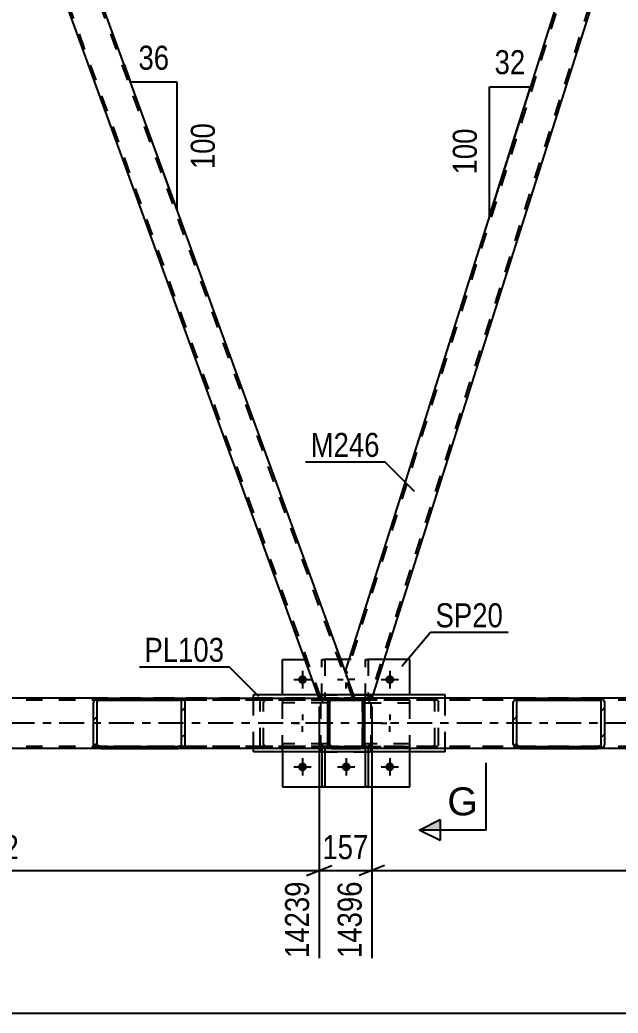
# Model space of a CAD drawing. Header units: millimetres. Extents: x -834 to 355, y -855 to -14.
# Drawn here: x -218.4 to -147.1, y -421.7 to -303.2 of the extents above; entities that cross this region are included whole.
import ezdxf

# ---------------------------------------------------------------- set-up
doc = ezdxf.new("R2010")
doc.units = ezdxf.units.MM
doc.linetypes.add('DXK_LINE_DOT2', pattern=[3.9198, 1.9599, -1.9599])
doc.linetypes.add('DXK_LINE_DOT3', pattern=[5.9187, 2.979, -0.9799, 0.9799, -0.9799])
doc.styles.add('Arial', font='ARIAL.TTF', dxfattribs={"height": 0.2})
doc.styles.add('Arial Narrow', font='ARIALN.TTF', dxfattribs={"height": 0.2})

# ---------------------------------------------------------------- blocks, each defined once
blk = doc.blocks.new('Part-570384938-35240 - 35208')
at = {"color": 7, "linetype": 'DXK_LINE_DOT2'}
for p, q in [((-221.8, -265.12), (-226.05, -265.12)), ((-226.05, -265.12), (-226.01, -265.12)), ((-224.89, -268.33), (-226.05, -265.12)), ((-182.49, -384.12), (-225.8, -265.12)), ((-178.74, -384.12), (-222.05, -265.12)), ((-221.65, -265.52), (-221.8, -265.12)), ((-178.48, -384.12), (-179.65, -380.92)), ((-182.74, -384.12), (-182.89, -383.72)), ((-182.74, -384.12), (-178.48, -384.12))]:
    blk.add_line(p, q, dxfattribs=at)
at = {"color": 2, "linetype": 'Continuous'}
for p, q in [((-179.65, -380.92), (-221.65, -265.52)), ((-182.89, -383.72), (-224.89, -268.33))]:
    blk.add_line(p, q, dxfattribs=at)
blk = doc.blocks.new('Part-570384938-35239 - 35208')
at = {"color": 7, "linetype": 'DXK_LINE_DOT2'}
for p, q in [((-142.68, -265.12), (-179.52, -381.29)), ((-142.93, -265.12), (-143.06, -265.52)), ((-140.92, -265.12), (-142.93, -265.12)), ((-142.93, -265.12), (-142.89, -265.12)), ((-140.77, -265.52), (-140.92, -265.12)), ((-139.89, -267.96), (-176.72, -384.12)), ((-139.75, -268.33), (-139.97, -267.73)), ((-178.48, -384.12), (-178.63, -383.72)), ((-176.34, -383.72), (-176.47, -384.12)), ((-176.47, -384.12), (-178.48, -384.12))]:
    blk.add_line(p, q, dxfattribs=at)
at = {"color": 2, "linetype": 'Continuous'}
for p, q in [((-143.06, -265.52), (-179.65, -380.92)), ((-140.02, -267.59), (-140.77, -265.52)), ((-139.75, -268.33), (-140.02, -267.59)), ((-139.75, -268.33), (-176.34, -383.72)), ((-178.63, -383.72), (-179.65, -380.92))]:
    blk.add_line(p, q, dxfattribs=at)
blk = doc.blocks.new('Part-570384938-35272 - 35208')
at = {"linetype": 'Continuous'}
h = blk.add_hatch(dxfattribs=at)
h.set_pattern_fill('', scale=0.7, style=0, pattern_type=0)
h.set_pattern_definition([(45, (-209.5473, -389.8246), (-1.57154, 1.57154), [])])
h.paths.add_polyline_path([(-209.61, -389.64), (-209.55, -389.82), (-209.36, -389.98), (-209.07, -390.08), (-208.74, -390.12), (-199.57, -390.12), (-199.23, -390.08), (-198.95, -389.98), (-198.76, -389.82), (-198.7, -389.64), (-198.7, -384.6), (-198.76, -384.42), (-198.95, -384.26), (-199.23, -384.16), (-199.57, -384.12), (-208.74, -384.12), (-209.07, -384.16), (-209.36, -384.26), (-209.55, -384.42), (-209.61, -384.6)])
h.paths.add_polyline_path([(-209.14, -384.51), (-209.05, -384.43), (-208.91, -384.38), (-208.74, -384.36), (-199.57, -384.36), (-199.4, -384.38), (-199.26, -384.43), (-199.17, -384.51), (-199.13, -384.6), (-199.13, -389.64), (-199.17, -389.73), (-199.26, -389.81), (-199.4, -389.86), (-199.57, -389.88), (-208.74, -389.88), (-208.91, -389.86), (-209.05, -389.81), (-209.14, -389.73), (-209.18, -389.64), (-209.18, -384.6)])
at = {"color": 2, "linetype": 'Continuous'}
for p, q in [((-209.55, -384.42), (-209.61, -384.6)), ((-209.61, -389.64), (-209.61, -384.6)), ((-209.18, -384.6), (-209.14, -384.51)), ((-209.18, -389.64), (-209.18, -384.6)), ((-208.74, -384.12), (-209.07, -384.16)), ((-208.91, -384.38), (-208.74, -384.36)), ((-208.74, -384.12), (-199.57, -384.12)), ((-208.74, -384.36), (-199.57, -384.36)), ((-199.57, -384.12), (-181.71, -384.12)), ((-199.23, -384.16), (-199.57, -384.12)), ((-199.57, -384.36), (-199.4, -384.38)), ((-199.17, -384.51), (-199.13, -384.6)), ((-199.13, -389.64), (-199.13, -384.6)), ((-198.7, -384.6), (-198.76, -384.42)), ((-198.7, -389.64), (-198.7, -384.6)), ((-181.71, -384.12), (-181.71, -384.16)), ((-181.71, -384.6), (-181.71, -384.16)), ((-209.61, -389.64), (-209.55, -389.82)), ((-209.14, -389.73), (-209.18, -389.64)), ((-199.13, -389.64), (-199.17, -389.73)), ((-198.76, -389.82), (-198.7, -389.64)), ((-181.71, -390.12), (-181.71, -389.64)), ((-209.07, -390.08), (-208.74, -390.12)), ((-208.74, -389.88), (-208.91, -389.86)), ((-208.74, -389.88), (-199.57, -389.88)), ((-208.74, -390.12), (-199.57, -390.12)), ((-199.4, -389.86), (-199.57, -389.88)), ((-199.57, -390.12), (-199.23, -390.08)), ((-181.71, -390.12), (-199.57, -390.12))]:
    blk.add_line(p, q, dxfattribs=at)
at = {"color": 7, "linetype": 'DXK_LINE_DOT2'}
for p, q in [((-208.74, -384.12), (-199.57, -384.12)), ((-181.71, -384.36), (-208.74, -384.36)), ((-189.78, -384.6), (-189.72, -384.42)), ((-189.78, -389.64), (-189.78, -384.6)), ((-189.31, -384.51), (-189.35, -384.6)), ((-189.35, -389.64), (-189.35, -384.6)), ((-189.25, -384.16), (-188.91, -384.12)), ((-188.91, -384.36), (-189.08, -384.38)), ((-181.71, -389.64), (-181.71, -384.6)), ((-189.72, -389.82), (-189.78, -389.64)), ((-189.35, -389.64), (-189.31, -389.73)), ((-181.71, -389.88), (-208.74, -389.88)), ((-199.57, -390.12), (-208.74, -390.12)), ((-188.91, -390.12), (-189.25, -390.08)), ((-189.08, -389.86), (-188.91, -389.88)), ((-181.71, -390.12), (-181.71, -389.88))]:
    blk.add_line(p, q, dxfattribs=at)
at = {"color": 2, "linetype": 'Continuous'}
for centre, radius, start, end in [((-208.94, -384.96), 0.817, 99.5182, 138.0638), ((-208.84, -384.78), 0.409, 99.5182, 138.0638), ((-199.47, -384.78), 0.409, 41.9363, 80.4819), ((-199.37, -384.96), 0.817, 41.9363, 80.4819), ((-208.94, -389.28), 0.817, 221.9363, 260.4819), ((-208.84, -389.46), 0.409, 221.9363, 260.4819), ((-199.47, -389.46), 0.409, 279.5182, 318.0638), ((-199.37, -389.28), 0.817, 279.5182, 318.0638)]:
    blk.add_arc(centre, radius, start, end, dxfattribs=at)
at = {"color": 7, "linetype": 'DXK_LINE_DOT2'}
for centre, radius, start, end in [((-189.11, -384.96), 0.817, 99.5182, 138.0638), ((-189.01, -384.78), 0.409, 99.5182, 138.0638), ((-189.11, -389.28), 0.817, 221.9363, 260.4819), ((-189.01, -389.46), 0.409, 221.9363, 260.4819)]:
    blk.add_arc(centre, radius, start, end, dxfattribs=at)
blk = doc.blocks.new('Part-570384938-35286 - 35208')
at = {"linetype": 'Continuous'}
h = blk.add_hatch(dxfattribs=at)
h.set_pattern_fill('', scale=0.7, style=0, pattern_type=0)
h.set_pattern_definition([(45, (-181.569, -389.9766), (-1.57154, 1.57154), [])])
h.paths.add_polyline_path([(-181.67, -389.82), (-181.57, -389.98), (-181.41, -390.08), (-181.23, -390.12), (-177.79, -390.12), (-177.61, -390.08), (-177.45, -389.98), (-177.35, -389.82), (-177.31, -389.64), (-177.31, -384.6), (-177.35, -384.41), (-177.45, -384.26), (-177.61, -384.15), (-177.79, -384.12), (-181.23, -384.12), (-181.41, -384.15), (-181.57, -384.26), (-181.67, -384.41), (-181.71, -384.6), (-181.71, -389.64)])
h.paths.add_polyline_path([(-181.47, -384.6), (-181.45, -384.51), (-181.4, -384.43), (-181.32, -384.38), (-181.23, -384.36), (-177.79, -384.36), (-177.7, -384.38), (-177.62, -384.43), (-177.57, -384.51), (-177.55, -384.6), (-177.55, -389.64), (-177.57, -389.73), (-177.62, -389.81), (-177.7, -389.86), (-177.79, -389.88), (-181.23, -389.88), (-181.32, -389.86), (-181.4, -389.81), (-181.45, -389.73), (-181.47, -389.64)])
at = {"color": 7, "linetype": 'DXK_LINE_DOT2'}
for p, q in [((-181.71, -384.6), (-181.67, -384.41)), ((-181.71, -389.64), (-181.71, -384.6)), ((-181.45, -384.51), (-181.47, -384.6)), ((-181.47, -389.64), (-181.47, -384.6)), ((-181.4, -384.43), (-181.45, -384.51)), ((-181.41, -384.15), (-181.23, -384.12)), ((-181.32, -384.38), (-181.4, -384.43)), ((-181.23, -384.36), (-181.32, -384.38)), ((-181.23, -384.12), (-177.79, -384.12)), ((-177.79, -384.36), (-181.23, -384.36)), ((-177.79, -384.12), (-177.61, -384.15)), ((-177.7, -384.38), (-177.79, -384.36)), ((-177.62, -384.43), (-177.7, -384.38)), ((-177.57, -384.51), (-177.62, -384.43)), ((-177.55, -384.6), (-177.57, -384.51)), ((-177.55, -389.64), (-177.55, -384.6)), ((-177.35, -384.41), (-177.31, -384.6)), ((-177.31, -389.64), (-177.31, -384.6)), ((-181.67, -389.82), (-181.71, -389.64)), ((-181.47, -389.64), (-181.45, -389.73)), ((-177.57, -389.73), (-177.55, -389.64)), ((-177.31, -389.64), (-177.35, -389.82)), ((-181.45, -389.73), (-181.4, -389.81)), ((-181.23, -390.12), (-181.41, -390.08)), ((-181.4, -389.81), (-181.32, -389.86)), ((-181.32, -389.86), (-181.23, -389.88)), ((-181.23, -389.88), (-177.79, -389.88)), ((-181.23, -390.12), (-177.79, -390.12)), ((-177.79, -389.88), (-177.7, -389.86)), ((-177.61, -390.08), (-177.79, -390.12)), ((-177.7, -389.86), (-177.62, -389.81)), ((-177.62, -389.81), (-177.57, -389.73))]:
    blk.add_line(p, q, dxfattribs=at)
at = {"color": 2, "linetype": 'Continuous'}
for p, q in [((-181.67, -384.41), (-181.71, -384.6)), ((-181.71, -389.64), (-181.71, -384.6)), ((-181.47, -384.6), (-181.45, -384.51)), ((-181.47, -389.64), (-181.47, -384.6)), ((-181.45, -384.51), (-181.4, -384.43)), ((-181.23, -384.12), (-181.41, -384.15)), ((-181.4, -384.43), (-181.32, -384.38)), ((-181.32, -384.38), (-181.23, -384.36)), ((-181.23, -384.12), (-177.79, -384.12)), ((-181.23, -384.36), (-177.79, -384.36)), ((-177.61, -384.15), (-177.79, -384.12)), ((-177.79, -384.36), (-177.7, -384.38)), ((-177.7, -384.38), (-177.62, -384.43)), ((-177.62, -384.43), (-177.57, -384.51)), ((-177.57, -384.51), (-177.55, -384.6)), ((-177.55, -389.64), (-177.55, -384.6)), ((-177.31, -384.6), (-177.35, -384.41)), ((-177.31, -389.64), (-177.31, -384.6)), ((-181.71, -389.64), (-181.67, -389.82)), ((-181.45, -389.73), (-181.47, -389.64)), ((-177.55, -389.64), (-177.57, -389.73)), ((-177.35, -389.82), (-177.31, -389.64)), ((-181.4, -389.81), (-181.45, -389.73)), ((-181.41, -390.08), (-181.23, -390.12)), ((-181.32, -389.86), (-181.4, -389.81)), ((-181.23, -389.88), (-181.32, -389.86)), ((-181.23, -389.88), (-177.79, -389.88)), ((-181.23, -390.12), (-177.79, -390.12)), ((-177.7, -389.86), (-177.79, -389.88)), ((-177.79, -390.12), (-177.61, -390.08)), ((-177.62, -389.81), (-177.7, -389.86)), ((-177.57, -389.73), (-177.62, -389.81))]:
    blk.add_line(p, q, dxfattribs=at)
at = {"color": 7, "linetype": 'DXK_LINE_DOT2'}
for centre, start, end in [((-181.23, -384.6), 112.5, 157.5), ((-177.79, -384.6), 22.5, 67.5), ((-181.23, -389.64), 202.5, 247.5), ((-177.79, -389.64), 292.5, 337.5)]:
    blk.add_arc(centre, 0.48, start, end, dxfattribs=at)
at = {"color": 2, "linetype": 'Continuous'}
for centre, start, end in [((-181.23, -384.6), 112.5, 157.5), ((-177.79, -384.6), 22.5, 67.5), ((-181.23, -389.64), 202.5, 247.5), ((-177.79, -389.64), 292.5, 337.5)]:
    blk.add_arc(centre, 0.48, start, end, dxfattribs=at)
blk = doc.blocks.new('Part-570384938-35306 - 35208')
at = {"color": 7, "linetype": 'DXK_LINE_DOT2'}
for p, q in [((-74.59, -384.36), (-752.31, -384.36)), ((-74.59, -384.12), (-701.39, -384.12)), ((-149.57, -384.12), (-208.74, -384.12)), ((-74.59, -389.88), (-752.31, -389.88)), ((-74.59, -390.12), (-701.39, -390.12)), ((-149.58, -390.12), (-208.74, -390.12))]:
    blk.add_line(p, q, dxfattribs=at)
at = {"color": 2, "linetype": 'Continuous'}
for p, q in [((-208.74, -384.12), (-234.7, -384.12)), ((-123.61, -384.12), (-149.57, -384.12)), ((-208.74, -390.12), (-234.71, -390.12)), ((-123.6, -390.12), (-149.58, -390.12))]:
    blk.add_line(p, q, dxfattribs=at)
at = {"color": 7, "linetype": 'DXK_LINE_DOT3'}
blk.add_line((-74.59, -387.12), (-752.31, -387.12), dxfattribs=at)
blk = doc.blocks.new('Part-570384938-35342 - 35208')
at = {"color": 2, "linetype": 'Continuous'}
for p, q in [((-167.73, -383.72), (-190.58, -383.72)), ((-190.58, -384.12), (-190.58, -383.72)), ((-167.73, -384.12), (-167.73, -383.72)), ((-190.58, -390.52), (-190.58, -390.12)), ((-167.73, -390.52), (-190.58, -390.52)), ((-167.73, -390.52), (-167.73, -390.12))]:
    blk.add_line(p, q, dxfattribs=at)
at = {"color": 7, "linetype": 'DXK_LINE_DOT2'}
for p, q in [((-190.58, -390.12), (-190.58, -384.12)), ((-167.73, -390.12), (-167.73, -384.12))]:
    blk.add_line(p, q, dxfattribs=at)
blk = doc.blocks.new('Part-570384938-35357 - 35208')
at = {"color": 7, "linetype": 'DXK_LINE_DOT2'}
for p, q in [((-181.68, -384.41), (-181.72, -384.6)), ((-181.72, -384.6), (-181.68, -384.41)), ((-181.72, -389.64), (-181.72, -384.6)), ((-181.46, -384.51), (-181.48, -384.6)), ((-181.48, -389.64), (-181.48, -384.6)), ((-181.41, -384.43), (-181.46, -384.51)), ((-181.24, -384.12), (-181.43, -384.15)), ((-181.43, -384.15), (-181.24, -384.12)), ((-181.33, -384.38), (-181.41, -384.43)), ((-181.24, -384.36), (-181.33, -384.38)), ((-177.8, -384.12), (-181.24, -384.12)), ((-177.8, -384.36), (-181.24, -384.36)), ((-177.62, -384.15), (-177.8, -384.12)), ((-177.8, -384.12), (-177.62, -384.15)), ((-177.71, -384.38), (-177.8, -384.36)), ((-177.63, -384.43), (-177.71, -384.38)), ((-177.58, -384.51), (-177.63, -384.43)), ((-177.56, -384.6), (-177.58, -384.51)), ((-177.56, -389.64), (-177.56, -384.6)), ((-177.32, -384.6), (-177.36, -384.41)), ((-177.36, -384.41), (-177.32, -384.6)), ((-177.32, -389.64), (-177.32, -384.6)), ((-181.72, -389.64), (-181.72, -389.64)), ((-181.72, -389.64), (-181.68, -389.82)), ((-181.68, -389.82), (-181.72, -389.64)), ((-181.72, -389.64), (-181.72, -389.64)), ((-181.48, -389.64), (-181.46, -389.73)), ((-177.58, -389.73), (-177.56, -389.64)), ((-177.36, -389.82), (-177.32, -389.64)), ((-177.32, -389.64), (-177.36, -389.82)), ((-181.46, -389.73), (-181.41, -389.81)), ((-181.43, -390.08), (-181.24, -390.12)), ((-181.24, -390.12), (-181.43, -390.08)), ((-181.41, -389.81), (-181.33, -389.86)), ((-181.33, -389.86), (-181.24, -389.88)), ((-177.8, -389.88), (-181.24, -389.88)), ((-177.8, -390.12), (-181.24, -390.12)), ((-177.8, -389.88), (-177.71, -389.86)), ((-177.8, -390.12), (-177.62, -390.08)), ((-177.62, -390.08), (-177.8, -390.12)), ((-177.71, -389.86), (-177.63, -389.81)), ((-177.63, -389.81), (-177.58, -389.73))]:
    blk.add_line(p, q, dxfattribs=at)
at = {"color": 7, "linetype": 'DXK_LINE_DOT3'}
blk.add_line((-179.52, -387.12), (-179.52, -387.12), dxfattribs=at)
at = {"color": 7, "linetype": 'DXK_LINE_DOT2'}
for centre, start, end in [((-181.24, -384.6), 112.5, 157.5), ((-181.24, -384.6), 112.5, 157.5), ((-177.8, -384.6), 22.5, 67.5), ((-177.8, -384.6), 22.5, 67.5), ((-181.24, -389.64), 202.5, 247.5), ((-181.24, -389.64), 202.5, 247.5), ((-177.8, -389.64), 292.5, 337.5), ((-177.8, -389.64), 292.5, 337.5)]:
    blk.add_arc(centre, 0.48, start, end, dxfattribs=at)
blk = doc.blocks.new('Part-570384938-35358 - 35208')
at = {"color": 7, "linetype": 'DXK_LINE_DOT2'}
for p, q in [((-182.52, -390.52), (-182.52, -383.72)), ((-182.52, -383.72), (-176.52, -383.72)), ((-176.52, -390.52), (-176.52, -383.72)), ((-182.52, -390.52), (-176.52, -390.52))]:
    blk.add_line(p, q, dxfattribs=at)
blk = doc.blocks.new('Part-570384938-35359 - 35208')
at = {"color": 7, "linetype": 'DXK_LINE_DOT2'}
for p, q in [((-177.2, -390.52), (-177.2, -389.88)), ((-177.2, -389.88), (-176.88, -389.88)), ((-177.2, -390.48), (-176.88, -390.48)), ((-176.88, -389.88), (-176.88, -390.52))]:
    blk.add_line(p, q, dxfattribs=at)
at = {"color": 2, "linetype": 'Continuous'}
for p, q in [((-177.2, -394.72), (-177.2, -390.52)), ((-176.88, -390.52), (-176.88, -394.72)), ((-176.88, -394.72), (-177.2, -394.72))]:
    blk.add_line(p, q, dxfattribs=at)
blk = doc.blocks.new('Part-570384938-35360 - 35208')
at = {"color": 7, "linetype": 'DXK_LINE_DOT2'}
for p, q in [((-182.39, -390.52), (-182.39, -389.88)), ((-182.39, -389.88), (-182.07, -389.88)), ((-182.39, -390.48), (-182.07, -390.48)), ((-182.07, -389.88), (-182.07, -390.52))]:
    blk.add_line(p, q, dxfattribs=at)
at = {"color": 2, "linetype": 'Continuous'}
for p, q in [((-182.39, -394.72), (-182.39, -390.52)), ((-182.07, -390.52), (-182.07, -394.72)), ((-182.07, -394.72), (-182.39, -394.72))]:
    blk.add_line(p, q, dxfattribs=at)
blk = doc.blocks.new('Part-570384938-35361 - 35208')
at = {"color": 7, "linetype": 'DXK_LINE_DOT2'}
for p, q in [((-177.2, -384.36), (-177.2, -379.52)), ((-177.2, -379.52), (-176.88, -379.52)), ((-176.88, -379.52), (-176.88, -384.36)), ((-177.2, -383.76), (-176.88, -383.76)), ((-176.88, -384.36), (-177.2, -384.36))]:
    blk.add_line(p, q, dxfattribs=at)
blk = doc.blocks.new('Part-570384938-35362 - 35208')
at = {"color": 7, "linetype": 'DXK_LINE_DOT2'}
for p, q in [((-182.4, -384.36), (-182.4, -379.52)), ((-182.4, -379.52), (-182.08, -379.52)), ((-182.08, -379.52), (-182.08, -384.36)), ((-182.4, -383.76), (-182.08, -383.76)), ((-182.08, -384.36), (-182.4, -384.36))]:
    blk.add_line(p, q, dxfattribs=at)
blk = doc.blocks.new('Part-570384938-35363 - 35208')
at = {"color": 7, "linetype": 'DXK_LINE_DOT2'}
for p, q in [((-171.92, -389.56), (-177.32, -389.56)), ((-177.32, -389.56), (-177.32, -389.88)), ((-176.72, -389.88), (-176.72, -389.56)), ((-171.92, -389.88), (-171.92, -389.56)), ((-177.32, -389.88), (-171.92, -389.88))]:
    blk.add_line(p, q, dxfattribs=at)
blk = doc.blocks.new('Part-570384938-35364 - 35208')
at = {"color": 7, "linetype": 'DXK_LINE_DOT2'}
for p, q in [((-171.92, -384.36), (-177.32, -384.36)), ((-177.32, -384.36), (-177.32, -384.68)), ((-177.32, -384.68), (-171.92, -384.68)), ((-176.72, -384.68), (-176.72, -384.36)), ((-171.92, -384.68), (-171.92, -384.36))]:
    blk.add_line(p, q, dxfattribs=at)
blk = doc.blocks.new('Part-570384938-35365 - 35208')
at = {"color": 7, "linetype": 'DXK_LINE_DOT2'}
for p, q in [((-181.72, -389.56), (-187.12, -389.56)), ((-187.12, -389.56), (-187.12, -389.88)), ((-182.32, -389.88), (-182.32, -389.56)), ((-181.72, -389.88), (-181.72, -389.56)), ((-181.72, -389.88), (-187.12, -389.88))]:
    blk.add_line(p, q, dxfattribs=at)
blk = doc.blocks.new('Part-570384938-35366 - 35208')
at = {"color": 7, "linetype": 'DXK_LINE_DOT2'}
for p, q in [((-181.72, -384.36), (-187.12, -384.36)), ((-187.12, -384.36), (-187.12, -384.68)), ((-181.72, -384.68), (-187.12, -384.68)), ((-182.32, -384.68), (-182.32, -384.36)), ((-181.72, -384.68), (-181.72, -384.36))]:
    blk.add_line(p, q, dxfattribs=at)
blk = doc.blocks.new('Part-570384938-35367 - 35208')
at = {"color": 2, "linetype": 'Continuous'}
for p, q in [((-187.12, -383.72), (-187.12, -379.52)), ((-187.12, -379.52), (-184.42, -379.52)), ((-179.21, -379.52), (-180.16, -379.52)), ((-171.92, -379.52), (-175.01, -379.52)), ((-171.92, -383.72), (-171.92, -379.52)), ((-187.12, -390.52), (-187.12, -394.72)), ((-171.92, -394.72), (-171.92, -390.52)), ((-187.12, -394.72), (-171.92, -394.72))]:
    blk.add_line(p, q, dxfattribs=at)
at = {"color": 7, "linetype": 'DXK_LINE_DOT2'}
for p, q in [((-180.16, -379.52), (-184.42, -379.52)), ((-175.01, -379.52), (-179.21, -379.52)), ((-187.12, -390.52), (-187.12, -383.72)), ((-171.92, -390.52), (-171.92, -383.72))]:
    blk.add_line(p, q, dxfattribs=at)
blk = doc.blocks.new('Part-570384938-35538 - 35208')
at = {"linetype": 'Continuous'}
h = blk.add_hatch(dxfattribs=at)
h.set_pattern_fill('', scale=0.7, style=0, pattern_type=0)
h.set_pattern_definition([(45, (-159.551, -389.8246), (-1.57154, 1.57154), [])])
h.paths.add_polyline_path([(-159.62, -389.64), (-159.55, -389.82), (-159.36, -389.98), (-159.08, -390.08), (-158.74, -390.12), (-149.57, -390.12), (-149.24, -390.08), (-148.96, -389.98), (-148.77, -389.82), (-148.7, -389.64), (-148.7, -384.6), (-148.77, -384.42), (-148.96, -384.26), (-149.24, -384.16), (-149.57, -384.12), (-158.74, -384.12), (-159.08, -384.16), (-159.36, -384.26), (-159.55, -384.42), (-159.62, -384.6)])
h.paths.add_polyline_path([(-159.15, -384.51), (-159.05, -384.43), (-158.91, -384.38), (-158.74, -384.36), (-149.57, -384.36), (-149.41, -384.38), (-149.26, -384.43), (-149.17, -384.51), (-149.14, -384.6), (-149.14, -389.64), (-149.17, -389.73), (-149.26, -389.81), (-149.41, -389.86), (-149.57, -389.88), (-158.74, -389.88), (-158.91, -389.86), (-159.05, -389.81), (-159.15, -389.73), (-159.18, -389.64), (-159.18, -384.6)])
at = {"color": 2, "linetype": 'Continuous'}
for p, q in [((-158.74, -384.12), (-177.31, -384.12)), ((-177.31, -384.6), (-177.31, -384.12)), ((-159.55, -384.42), (-159.62, -384.6)), ((-159.62, -389.64), (-159.62, -384.6)), ((-159.18, -384.6), (-159.15, -384.51)), ((-159.18, -389.64), (-159.18, -384.6)), ((-158.74, -384.12), (-159.08, -384.16)), ((-158.91, -384.38), (-158.74, -384.36)), ((-158.74, -384.12), (-149.57, -384.12)), ((-158.74, -384.36), (-149.57, -384.36)), ((-149.24, -384.16), (-149.57, -384.12)), ((-149.57, -384.36), (-149.41, -384.38)), ((-149.17, -384.51), (-149.14, -384.6)), ((-149.14, -389.64), (-149.14, -384.6)), ((-148.7, -384.6), (-148.77, -384.42)), ((-148.7, -389.64), (-148.7, -384.6)), ((-177.31, -390.08), (-177.31, -389.64)), ((-159.62, -389.64), (-159.55, -389.82)), ((-159.15, -389.73), (-159.18, -389.64)), ((-149.14, -389.64), (-149.17, -389.73)), ((-148.77, -389.82), (-148.7, -389.64)), ((-177.31, -390.12), (-177.31, -390.08)), ((-158.74, -390.12), (-177.31, -390.12)), ((-159.08, -390.08), (-158.74, -390.12)), ((-158.74, -389.88), (-158.91, -389.86)), ((-158.74, -389.88), (-149.57, -389.88)), ((-158.74, -390.12), (-149.57, -390.12)), ((-149.41, -389.86), (-149.57, -389.88)), ((-149.57, -390.12), (-149.24, -390.08))]:
    blk.add_line(p, q, dxfattribs=at)
at = {"color": 7, "linetype": 'DXK_LINE_DOT2'}
for p, q in [((-149.57, -384.36), (-177.31, -384.36)), ((-177.31, -389.64), (-177.31, -384.6)), ((-169.4, -384.12), (-169.07, -384.16)), ((-169.24, -384.38), (-169.4, -384.36)), ((-168.97, -384.6), (-169, -384.51)), ((-168.97, -389.64), (-168.97, -384.6)), ((-168.6, -384.42), (-168.53, -384.6)), ((-168.53, -389.64), (-168.53, -384.6)), ((-149.57, -384.12), (-158.74, -384.12)), ((-169, -389.73), (-168.97, -389.64)), ((-168.53, -389.64), (-168.6, -389.82)), ((-177.31, -389.86), (-177.31, -389.82)), ((-149.57, -389.88), (-177.31, -389.88)), ((-169.4, -389.88), (-169.24, -389.86)), ((-169.07, -390.08), (-169.4, -390.12)), ((-149.57, -390.12), (-158.74, -390.12))]:
    blk.add_line(p, q, dxfattribs=at)
for centre, radius, start, end in [((-169.3, -384.78), 0.409, 41.9363, 80.4819), ((-169.2, -384.96), 0.817, 41.9363, 80.4819), ((-169.3, -389.46), 0.409, 279.5182, 318.0638), ((-169.2, -389.28), 0.817, 279.5182, 318.0638)]:
    blk.add_arc(centre, radius, start, end, dxfattribs=at)
at = {"color": 2, "linetype": 'Continuous'}
for centre, radius, start, end in [((-158.94, -384.96), 0.817, 99.5182, 138.0638), ((-158.84, -384.78), 0.409, 99.5182, 138.0638), ((-149.47, -384.78), 0.409, 41.9363, 80.4819), ((-149.37, -384.96), 0.817, 41.9363, 80.4819), ((-158.94, -389.28), 0.817, 221.9363, 260.4819), ((-158.84, -389.46), 0.409, 221.9363, 260.4819), ((-149.47, -389.46), 0.409, 279.5182, 318.0638), ((-149.37, -389.28), 0.817, 279.5182, 318.0638)]:
    blk.add_arc(centre, radius, start, end, dxfattribs=at)
blk = doc.blocks.new('Bolt-570384938-35547 - 35208')
at = {"linetype": 'Continuous'}
for points in [[(-184.2, -381.92, -1), (-185.24, -381.92, -1)], [(-173.8, -381.92, -1), (-174.84, -381.92, -1)], [(-184.2, -392.32, -1), (-185.24, -392.32, -1)], [(-179, -392.32, -1), (-180.04, -392.32, -1)], [(-173.8, -392.32, -1), (-174.84, -392.32, -1)]]:
    blk.add_hatch(color=1, dxfattribs=at).paths.add_polyline_path(points)
at = {"color": 1, "linetype": 'Continuous'}
for p, q in [((-184.72, -380.88), (-184.72, -382.96)), ((-179.52, -380.88), (-179.52, -381.57)), ((-174.32, -380.88), (-174.32, -382.96)), ((-185.76, -381.92), (-183.68, -381.92)), ((-180.56, -381.92), (-179.87, -381.92)), ((-179.52, -382.96), (-179.52, -382.26)), ((-178.48, -381.92), (-179.17, -381.92)), ((-175.36, -381.92), (-173.28, -381.92)), ((-184.72, -386.08), (-184.72, -386.77)), ((-174.32, -386.08), (-174.32, -386.77)), ((-185.76, -387.12), (-185.07, -387.12)), ((-183.68, -387.12), (-184.37, -387.12)), ((-175.36, -387.12), (-174.67, -387.12)), ((-173.28, -387.12), (-173.97, -387.12)), ((-184.72, -388.16), (-184.72, -387.46)), ((-174.32, -388.16), (-174.32, -387.46)), ((-184.72, -391.28), (-184.72, -393.36)), ((-179.52, -391.28), (-179.52, -393.36)), ((-174.32, -391.28), (-174.32, -393.36)), ((-185.76, -392.32), (-183.68, -392.32)), ((-180.56, -392.32), (-178.48, -392.32)), ((-175.36, -392.32), (-173.28, -392.32))]:
    blk.add_line(p, q, dxfattribs=at)
blk = doc.blocks.new('StraightDimension-570384938-47695 - 35208')
at = {"color": 7, "linetype": 'Continuous'}
for p, q in [((-182.74, -385.12), (-182.74, -415.12)), ((-176.47, -385.12), (-176.47, -415.12)), ((-184.24, -405.28), (-181.24, -404.08)), ((-182.74, -404.68), (-176.47, -404.68)), ((-174.97, -404.08), (-177.97, -405.28))]:
    blk.add_line(p, q, dxfattribs=at)
at = {"color": 0}
blk.add_wipeout([(-176.26, -403.93), (-176.26, -399.73), (-182.95, -399.73), (-182.95, -403.93)], dxfattribs=at)
at = {"color": 0, "linetype": 'Continuous'}
blk.add_wipeout([(-177.07, -405.38), (-181.27, -405.38), (-181.27, -415.72), (-177.07, -415.72)], dxfattribs=at)
at = {"color": 3, "style": 'Arial Narrow'}
blk.add_text('157', height=2.863, dxfattribs=at).set_placement((-182.35, -403.33))
at = {"color": 3, "linetype": 'Continuous', "style": 'Arial Narrow'}
blk.add_text('14396', height=2.863, rotation=90.0002, dxfattribs=at).set_placement((-177.67, -415.12))
blk = doc.blocks.new('StraightDimension-570384938-49467 - 35208')
at = {"color": 7, "linetype": 'Continuous'}
blk.add_line((-798.61, -421.69), (-61.69, -421.69), dxfattribs=at)
blk = doc.blocks.new('AngleDimension-570384938-39182 - 35208')
at = {"color": 7, "linetype": 'Continuous'}
for p, q in [((-205.98, -308.57), (-205.21, -310.69)), ((-199.67, -310.69), (-205.21, -310.69)), ((-199.67, -325.91), (-205.21, -310.69)), ((-199.67, -325.91), (-199.67, -310.69))]:
    blk.add_line(p, q, dxfattribs=at)
at = {"color": 0}
blk.add_wipeout([(-194.57, -314.96), (-198.77, -314.96), (-198.77, -321.64), (-194.57, -321.64)], dxfattribs=at)
at = {"color": 3, "style": 'Arial Narrow'}
blk.add_text('100', height=2.863, rotation=90.0002, dxfattribs=at).set_placement((-195.17, -321.04))
at = {"color": 0}
blk.add_wipeout([(-200.01, -309.79), (-200.01, -305.59), (-204.87, -305.59), (-204.87, -309.79)], dxfattribs=at)
at = {"color": 3, "style": 'Arial Narrow'}
blk.add_text('36', height=2.863, dxfattribs=at).set_placement((-204.27, -309.19))
blk = doc.blocks.new('AngleDimension-570384938-39184 - 35208')
at = {"color": 7, "linetype": 'Continuous'}
for p, q in [((-157.21, -310.13), (-157.55, -311.22)), ((-162.45, -311.22), (-157.55, -311.22)), ((-162.45, -326.66), (-157.55, -311.22)), ((-162.45, -326.66), (-162.45, -311.22))]:
    blk.add_line(p, q, dxfattribs=at)
at = {"color": 0}
blk.add_wipeout([(-163.35, -315.59), (-167.55, -315.59), (-167.55, -322.28), (-163.35, -322.28)], dxfattribs=at)
at = {"color": 3, "style": 'Arial Narrow'}
blk.add_text('100', height=2.863, rotation=90.0002, dxfattribs=at).set_placement((-163.95, -321.68))
at = {"color": 0}
blk.add_wipeout([(-157.57, -310.32), (-157.57, -306.12), (-162.43, -306.12), (-162.43, -310.32)], dxfattribs=at)
at = {"color": 3, "style": 'Arial Narrow'}
blk.add_text('32', height=2.863, dxfattribs=at).set_placement((-161.83, -309.72))
blk = doc.blocks.new('StraightDimension-570384938-47694 - 35208')
at = {"color": 7, "linetype": 'Continuous'}
for p, q in [((-176.47, -385.12), (-176.47, -415.12)), ((-97.61, -385.12), (-97.61, -415.12)), ((-174.97, -404.08), (-177.97, -405.28)), ((-176.47, -404.68), (-97.61, -404.68)), ((-99.11, -405.28), (-96.11, -404.08))]:
    blk.add_line(p, q, dxfattribs=at)
at = {"color": 0}
blk.add_wipeout([(-132.78, -403.93), (-132.78, -399.73), (-141.3, -399.73), (-141.3, -403.93)], dxfattribs=at)
at = {"color": 3, "style": 'Arial Narrow'}
blk.add_text('1972', height=2.863, dxfattribs=at).set_placement((-140.7, -403.33))
at = {"color": 0, "linetype": 'Continuous'}
blk.add_wipeout([(-98.21, -405.38), (-102.41, -405.38), (-102.41, -415.72), (-98.21, -415.72)], dxfattribs=at)
at = {"color": 3, "linetype": 'Continuous', "style": 'Arial Narrow'}
blk.add_text('16368', height=2.863, rotation=90.0002, dxfattribs=at).set_placement((-98.81, -415.12))
blk = doc.blocks.new('StraightDimension-570384938-47696 - 35208')
at = {"color": 7, "linetype": 'Continuous'}
for p, q in [((-261.61, -385.12), (-261.61, -415.12)), ((-182.74, -385.12), (-182.74, -415.12)), ((-260.11, -404.08), (-263.11, -405.28)), ((-261.61, -404.68), (-182.74, -404.68)), ((-184.24, -405.28), (-181.24, -404.08))]:
    blk.add_line(p, q, dxfattribs=at)
at = {"color": 0}
blk.add_wipeout([(-217.92, -403.93), (-217.92, -399.73), (-226.43, -399.73), (-226.43, -403.93)], dxfattribs=at)
at = {"color": 3, "style": 'Arial Narrow'}
blk.add_text('1972', height=2.863, dxfattribs=at).set_placement((-225.83, -403.33))
at = {"color": 0, "linetype": 'Continuous'}
blk.add_wipeout([(-183.34, -405.38), (-187.54, -405.38), (-187.54, -415.72), (-183.34, -415.72)], dxfattribs=at)
at = {"color": 3, "linetype": 'Continuous', "style": 'Arial Narrow'}
blk.add_text('14239', height=2.863, rotation=90.0002, dxfattribs=at).set_placement((-183.94, -415.12))
blk = doc.blocks.new('Mark-570384938-38938 - 35208')
at = {"color": 30, "linetype": 'Continuous'}
for p in [(-184.35, -355.96), (-171.39, -359.49)]:
    blk.add_line(p, (-174.92, -355.96), dxfattribs=at)
at = {"color": 0}
blk.add_wipeout([(-175.52, -355.36), (-175.52, -352.36), (-183.75, -352.36), (-183.75, -355.36)], dxfattribs=at)
blk.add_wipeout([(-175.52, -355.36), (-175.52, -352.36), (-183.75, -352.36), (-183.75, -355.36)], dxfattribs=at)
at = {"color": 3, "style": 'Arial Narrow'}
blk.add_text('M246', height=2.863, dxfattribs=at).set_placement((-183.75, -355.36))
blk = doc.blocks.new('Mark-570384938-47588 - 35208')
at = {"color": 30, "linetype": 'Continuous'}
for p in [(-204.16, -380.4), (-189.92, -383.93)]:
    blk.add_line(p, (-193.46, -380.4), dxfattribs=at)
at = {"color": 0}
blk.add_wipeout([(-194.06, -379.8), (-194.06, -376.8), (-203.56, -376.8), (-203.56, -379.8)], dxfattribs=at)
blk.add_wipeout([(-194.06, -379.8), (-194.06, -376.8), (-203.56, -376.8), (-203.56, -379.8)], dxfattribs=at)
at = {"color": 3, "style": 'Arial Narrow'}
blk.add_text('PL103', height=2.863, dxfattribs=at).set_placement((-203.56, -379.8))
blk = doc.blocks.new('SectionMark-570384938-60339 - 35208')
at = {"linetype": 'Continuous'}
blk.add_hatch(color=6, dxfattribs=at).paths.add_polyline_path([(-168.33, -398.61), (-168.33, -399.86), (-170.83, -399.86)])
at = {"color": 6, "linetype": 'Continuous'}
for p, q in [((-162.83, -399.86), (-162.83, -391.86)), ((-170.83, -399.86), (-168.33, -398.61)), ((-168.33, -398.61), (-168.33, -401.11)), ((-162.83, -399.86), (-170.83, -399.86)), ((-168.33, -401.11), (-170.83, -399.86))]:
    blk.add_line(p, q, dxfattribs=at)
at = {"color": 0, "linetype": 'Continuous'}
blk.add_wipeout([(-163.83, -398.11), (-163.83, -394.61), (-167.46, -394.61), (-167.46, -398.11)], dxfattribs=at)
at = {"color": 3, "linetype": 'Continuous', "style": 'Arial'}
blk.add_text('G', height=3.34, dxfattribs=at).set_placement((-167.46, -398.11))
blk = doc.blocks.new('Mark-570384938-47644 - 35208')
at = {"color": 30, "linetype": 'Continuous'}
for p, q in [((-172.88, -380.32), (-169.47, -376.28)), ((-169.47, -376.28), (-160.23, -376.28))]:
    blk.add_line(p, q, dxfattribs=at)
at = {"color": 0}
blk.add_wipeout([(-160.83, -375.68), (-160.83, -372.68), (-168.87, -372.68), (-168.87, -375.68)], dxfattribs=at)
blk.add_wipeout([(-160.83, -375.68), (-160.83, -372.68), (-168.87, -372.68), (-168.87, -375.68)], dxfattribs=at)
at = {"color": 3, "style": 'Arial Narrow'}
blk.add_text('SP20', height=2.863, dxfattribs=at).set_placement((-168.87, -375.68))

msp = doc.modelspace()

# ---------------------------------------------------------------- block references
for name in ['Part-570384938-35240 - 35208', 'Part-570384938-35239 - 35208', 'Part-570384938-35367 - 35208', 'Part-570384938-35362 - 35208', 'Part-570384938-35361 - 35208', 'Bolt-570384938-35547 - 35208', 'Part-570384938-35342 - 35208', 'Part-570384938-35358 - 35208', 'Part-570384938-35306 - 35208', 'Part-570384938-35272 - 35208', 'Part-570384938-35366 - 35208', 'Part-570384938-35357 - 35208', 'Part-570384938-35286 - 35208', 'Part-570384938-35364 - 35208', 'Part-570384938-35538 - 35208', 'Part-570384938-35365 - 35208', 'Part-570384938-35363 - 35208', 'Part-570384938-35360 - 35208', 'Part-570384938-35359 - 35208']:
    msp.add_blockref(name, (0, 0))

# ---------------------------------------------------------------- next in the draw order: block references
msp.add_blockref('StraightDimension-570384938-47695 - 35208', (0, 0))

# ---------------------------------------------------------------- next in the draw order: block references
msp.add_blockref('StraightDimension-570384938-49467 - 35208', (0, 0))

# ---------------------------------------------------------------- next in the draw order: block references
for name in ['AngleDimension-570384938-39182 - 35208', 'AngleDimension-570384938-39184 - 35208', 'Mark-570384938-38938 - 35208', 'Mark-570384938-47588 - 35208', 'StraightDimension-570384938-47696 - 35208', 'StraightDimension-570384938-47694 - 35208']:
    msp.add_blockref(name, (0, 0))

# ---------------------------------------------------------------- next in the draw order: block references
msp.add_blockref('SectionMark-570384938-60339 - 35208', (0, 0))

# ---------------------------------------------------------------- next in the draw order: block references
msp.add_blockref('Mark-570384938-47644 - 35208', (0, 0))

doc.saveas('drawing.dxf')
